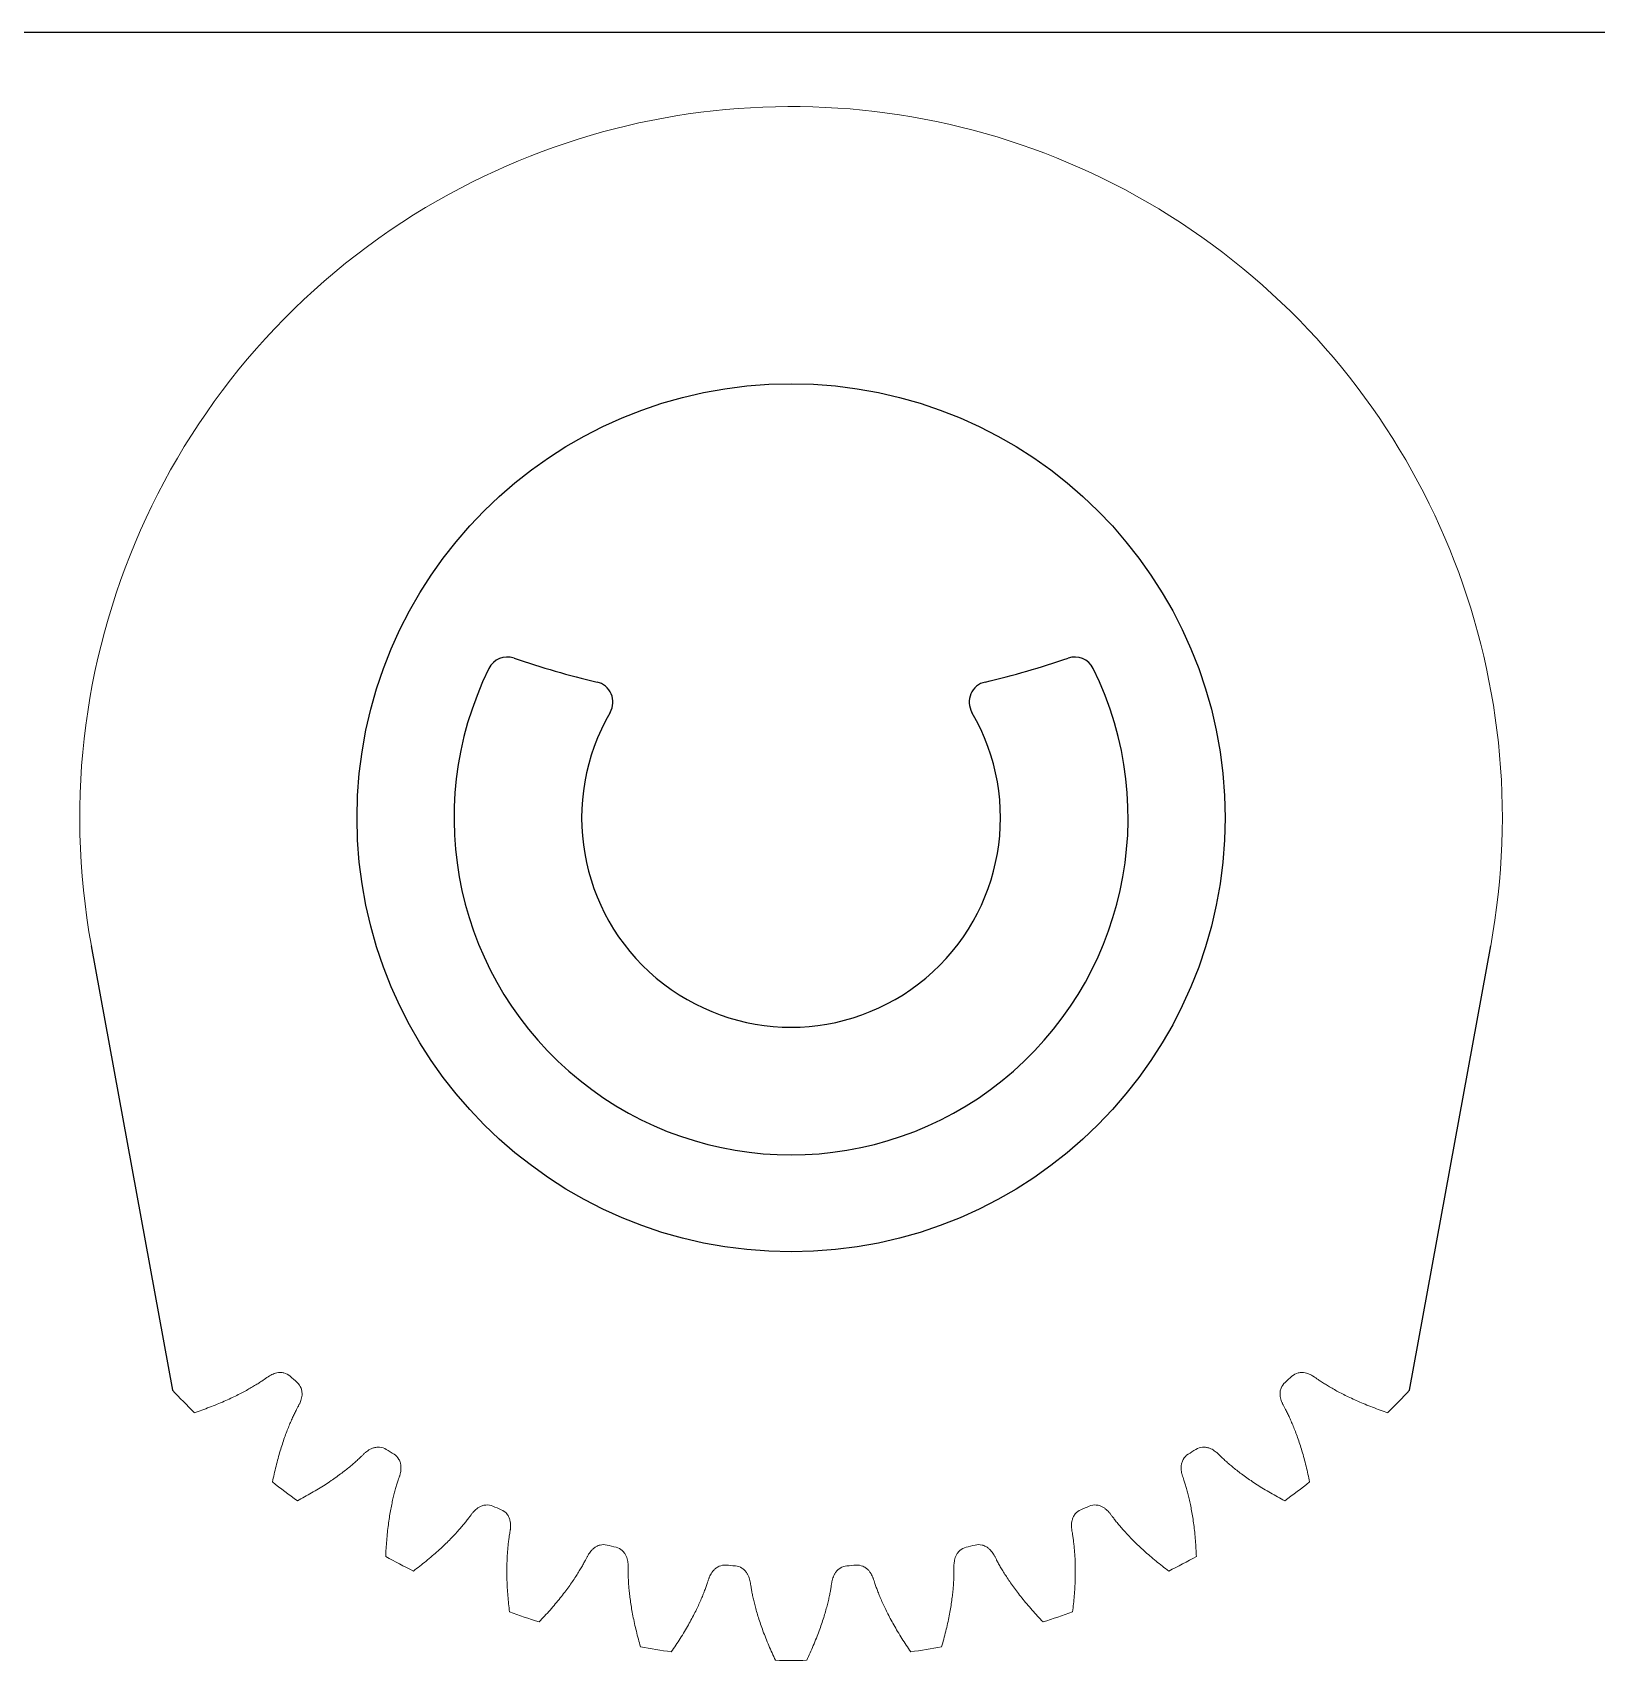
# Model space of a CAD drawing. Header units: inches. Extents: x -135.5 to -117.5, y -14 to -2.
# Drawn here: x -131.898 to -128.473, y -5.545 to -1.98 of the extents above; entities that cross this region are included whole.
import ezdxf

# ---------------------------------------------------------------- set-up
doc = ezdxf.new("R2010")
doc.units = ezdxf.units.IN
doc.header["$MEASUREMENT"] = 0
for name, color, linetype in [('Layer4', 6, 'Continuous'), ('Layer5', 3, 'Continuous'), ('Layer6', 2, 'Continuous')]:
    doc.layers.add(name, color=color, linetype=linetype)

msp = doc.modelspace()

# ---------------------------------------------------------------- linework, layer by layer
at = {"color": 7, "linetype": 'Continuous', "lineweight": 15}
for radius, start, end in [(1.5574, 349.6389, 119.7812), (1.5574, 119.7812, 190.3611), (1.845, 222.7857, 224.9066), (1.845, 222.7857, 224.9066), (1.6425, 228.1079, 228.8152), (1.6425, 228.1079, 228.8152), (1.6425, 228.1079, 228.8152), (1.6425, 228.1079, 228.8152), (1.6425, 311.1848, 311.8921), (1.6425, 311.1848, 311.8921), (1.845, 315.0934, 317.2143), (1.845, 315.0934, 317.2143), (1.6425, 237.3386, 238.046), (1.6425, 237.3386, 238.046), (1.6425, 301.954, 302.6614), (1.6425, 301.954, 302.6614), (1.845, 232.0165, 234.1373), (1.845, 232.0165, 234.1373), (1.845, 232.0165, 234.1373), (1.845, 232.0165, 234.1373), (1.845, 305.8627, 307.9835), (1.845, 305.8627, 307.9835), (1.6425, 246.5694, 247.2768), (1.6425, 246.5694, 247.2768), (1.6425, 292.7232, 293.4306), (1.6425, 292.7232, 293.4306), (1.6425, 255.8002, 256.5075), (1.6425, 255.8002, 256.5075), (1.6425, 283.4925, 284.1998), (1.6425, 283.4925, 284.1998), (1.845, 241.2473, 243.3681), (1.845, 241.2473, 243.3681), (1.6425, 265.0309, 265.7383), (1.6425, 265.0309, 265.7383), (1.6425, 274.2617, 274.9691), (1.6425, 274.2617, 274.9691), (1.845, 296.6319, 298.7527), (1.845, 296.6319, 298.7527), (1.845, 250.478, 252.5989), (1.845, 250.478, 252.5989), (1.845, 287.4011, 289.522), (1.845, 287.4011, 289.522), (1.845, 259.7088, 261.8296), (1.845, 259.7088, 261.8296), (1.845, 278.1704, 280.2912), (1.845, 278.1704, 280.2912), (1.845, 268.9396, 271.0604), (1.845, 268.9396, 271.0604)]:
    msp.add_arc((-130.2367, -3.6995), radius, start, end, dxfattribs=at)
for points, knots in [([(-131.3334, -4.9222), (-131.3373, -4.9188), (-131.3446, -4.915), (-131.355, -4.9139), (-131.3622, -4.9147), (-131.3682, -4.9164), (-131.3735, -4.9186), (-131.3776, -4.9207), (-131.3808, -4.9226), (-131.3831, -4.9242), (-131.3864, -4.9265), (-131.3914, -4.93), (-131.3984, -4.9347), (-131.4068, -4.9401), (-131.4162, -4.9458), (-131.4266, -4.9518), (-131.438, -4.958), (-131.4504, -4.9643), (-131.4638, -4.9708), (-131.4783, -4.9773), (-131.4938, -4.9838), (-131.5155, -4.9924), (-131.5322, -4.9983), (-131.5434, -5.002)], [0, 0, 0, 0, 0.065319, 0.1015914, 0.1312496, 0.1569439, 0.1807699, 0.2040979, 0.2158613, 0.2277962, 0.2399634, 0.266726, 0.305143, 0.3476854, 0.394353, 0.445146, 0.5000642, 0.5591077, 0.6222765, 0.6895706, 0.76099, 0.8365347, 0.986393, 0.986393, 0.986393, 0.986393]), ([(-131.3334, -4.9222), (-131.3373, -4.9188), (-131.3446, -4.915), (-131.355, -4.9139), (-131.3622, -4.9147), (-131.3682, -4.9164), (-131.3735, -4.9186), (-131.3776, -4.9207), (-131.3808, -4.9226), (-131.3831, -4.9242), (-131.3864, -4.9265), (-131.3914, -4.93), (-131.3984, -4.9347), (-131.4068, -4.9401), (-131.4162, -4.9458), (-131.4266, -4.9518), (-131.438, -4.958), (-131.4504, -4.9643), (-131.4638, -4.9708), (-131.4783, -4.9773), (-131.4938, -4.9838), (-131.5155, -4.9924), (-131.5322, -4.9983), (-131.5434, -5.002)], [0, 0, 0, 0, 0.065319, 0.1015914, 0.1312496, 0.1569439, 0.1807699, 0.2040979, 0.2158613, 0.2277962, 0.2399634, 0.266726, 0.305143, 0.3476854, 0.394353, 0.445146, 0.5000642, 0.5591077, 0.6222765, 0.6895706, 0.76099, 0.8365347, 0.986393, 0.986393, 0.986393, 0.986393]), ([(-128.9299, -5.002), (-128.9411, -4.9983), (-128.9578, -4.9924), (-128.9795, -4.9838), (-128.9951, -4.9773), (-129.0095, -4.9708), (-129.023, -4.9643), (-129.0353, -4.958), (-129.0467, -4.9518), (-129.0571, -4.9458), (-129.0665, -4.9401), (-129.075, -4.9347), (-129.082, -4.93), (-129.087, -4.9265), (-129.0902, -4.9242), (-129.0926, -4.9226), (-129.0958, -4.9207), (-129.0999, -4.9186), (-129.1052, -4.9164), (-129.1112, -4.9147), (-129.1184, -4.9139), (-129.1287, -4.915), (-129.1361, -4.9188), (-129.1399, -4.9222)], [0.013607, 0.013607, 0.013607, 0.013607, 0.1634653, 0.23901, 0.3104294, 0.3777235, 0.4408923, 0.4999358, 0.554854, 0.605647, 0.6523146, 0.694857, 0.733274, 0.7600366, 0.7722038, 0.7841387, 0.7959021, 0.8192301, 0.8430561, 0.8687504, 0.8984086, 0.934681, 1, 1, 1, 1]), ([(-131.3722, -5.1537), (-131.3698, -5.1422), (-131.366, -5.1249), (-131.3601, -5.1023), (-131.3555, -5.0861), (-131.3507, -5.071), (-131.346, -5.0569), (-131.3412, -5.0438), (-131.3364, -5.0317), (-131.3317, -5.0207), (-131.3272, -5.0107), (-131.3229, -5.0016), (-131.319, -4.9941), (-131.3161, -4.9888), (-131.3142, -4.9852), (-131.313, -4.9827), (-131.3115, -4.9793), (-131.3098, -4.975), (-131.3083, -4.9695), (-131.3073, -4.9633), (-131.3074, -4.956), (-131.3098, -4.9459), (-131.3145, -4.9391), (-131.3183, -4.9356)], [0.013607, 0.013607, 0.013607, 0.013607, 0.1634653, 0.23901, 0.3104294, 0.3777235, 0.4408923, 0.4999358, 0.554854, 0.605647, 0.6523146, 0.694857, 0.733274, 0.7600366, 0.7722038, 0.7841387, 0.7959021, 0.8192301, 0.8430561, 0.8687504, 0.8984086, 0.934681, 1, 1, 1, 1]), ([(-131.3722, -5.1537), (-131.3698, -5.1422), (-131.366, -5.1249), (-131.3601, -5.1023), (-131.3555, -5.0861), (-131.3507, -5.071), (-131.346, -5.0569), (-131.3412, -5.0438), (-131.3364, -5.0317), (-131.3317, -5.0207), (-131.3272, -5.0107), (-131.3229, -5.0016), (-131.319, -4.9941), (-131.3161, -4.9888), (-131.3142, -4.9852), (-131.313, -4.9827), (-131.3115, -4.9793), (-131.3098, -4.975), (-131.3083, -4.9695), (-131.3073, -4.9633), (-131.3074, -4.956), (-131.3098, -4.9459), (-131.3145, -4.9391), (-131.3183, -4.9356)], [0.013607, 0.013607, 0.013607, 0.013607, 0.1634653, 0.23901, 0.3104294, 0.3777235, 0.4408923, 0.4999358, 0.554854, 0.605647, 0.6523146, 0.694857, 0.733274, 0.7600366, 0.7722038, 0.7841387, 0.7959021, 0.8192301, 0.8430561, 0.8687504, 0.8984086, 0.934681, 1, 1, 1, 1]), ([(-131.3722, -5.1537), (-131.3698, -5.1422), (-131.366, -5.1249), (-131.3601, -5.1023), (-131.3555, -5.0861), (-131.3507, -5.071), (-131.346, -5.0569), (-131.3412, -5.0438), (-131.3364, -5.0317), (-131.3317, -5.0207), (-131.3272, -5.0107), (-131.3229, -5.0016), (-131.319, -4.9941), (-131.3161, -4.9888), (-131.3142, -4.9852), (-131.313, -4.9827), (-131.3115, -4.9793), (-131.3098, -4.975), (-131.3083, -4.9695), (-131.3073, -4.9633), (-131.3074, -4.956), (-131.3098, -4.9459), (-131.3145, -4.9391), (-131.3183, -4.9356)], [0.013607, 0.013607, 0.013607, 0.013607, 0.1634653, 0.23901, 0.3104294, 0.3777235, 0.4408923, 0.4999358, 0.554854, 0.605647, 0.6523146, 0.694857, 0.733274, 0.7600366, 0.7722038, 0.7841387, 0.7959021, 0.8192301, 0.8430561, 0.8687504, 0.8984086, 0.934681, 1, 1, 1, 1]), ([(-131.3722, -5.1537), (-131.3698, -5.1422), (-131.366, -5.1249), (-131.3601, -5.1023), (-131.3555, -5.0861), (-131.3507, -5.071), (-131.346, -5.0569), (-131.3412, -5.0438), (-131.3364, -5.0317), (-131.3317, -5.0207), (-131.3272, -5.0107), (-131.3229, -5.0016), (-131.319, -4.9941), (-131.3161, -4.9888), (-131.3142, -4.9852), (-131.313, -4.9827), (-131.3115, -4.9793), (-131.3098, -4.975), (-131.3083, -4.9695), (-131.3073, -4.9633), (-131.3074, -4.956), (-131.3098, -4.9459), (-131.3145, -4.9391), (-131.3183, -4.9356)], [0.013607, 0.013607, 0.013607, 0.013607, 0.1634653, 0.23901, 0.3104294, 0.3777235, 0.4408923, 0.4999358, 0.554854, 0.605647, 0.6523146, 0.694857, 0.733274, 0.7600366, 0.7722038, 0.7841387, 0.7959021, 0.8192301, 0.8430561, 0.8687504, 0.8984086, 0.934681, 1, 1, 1, 1]), ([(-129.1551, -4.9356), (-129.1589, -4.9391), (-129.1636, -4.9459), (-129.166, -4.956), (-129.166, -4.9633), (-129.1651, -4.9695), (-129.1636, -4.975), (-129.1619, -4.9793), (-129.1604, -4.9827), (-129.1592, -4.9852), (-129.1573, -4.9888), (-129.1544, -4.9941), (-129.1505, -5.0016), (-129.1462, -5.0107), (-129.1416, -5.0207), (-129.137, -5.0317), (-129.1322, -5.0438), (-129.1274, -5.0569), (-129.1226, -5.071), (-129.1179, -5.0861), (-129.1133, -5.1023), (-129.1074, -5.1249), (-129.1035, -5.1422), (-129.1012, -5.1537)], [0, 0, 0, 0, 0.065319, 0.1015914, 0.1312496, 0.1569439, 0.1807699, 0.2040979, 0.2158613, 0.2277962, 0.2399634, 0.266726, 0.305143, 0.3476854, 0.394353, 0.445146, 0.5000642, 0.5591077, 0.6222765, 0.6895706, 0.76099, 0.8365347, 0.986393, 0.986393, 0.986393, 0.986393]), ([(-131.1231, -5.0823), (-131.1275, -5.0796), (-131.1353, -5.077), (-131.1457, -5.0776), (-131.1527, -5.0795), (-131.1584, -5.0821), (-131.1632, -5.0851), (-131.1669, -5.0879), (-131.1698, -5.0903), (-131.1719, -5.0922), (-131.1747, -5.095), (-131.179, -5.0993), (-131.1852, -5.1051), (-131.1927, -5.1118), (-131.201, -5.1189), (-131.2103, -5.1265), (-131.2206, -5.1344), (-131.2318, -5.1426), (-131.244, -5.1511), (-131.2573, -5.1599), (-131.2715, -5.1689), (-131.2916, -5.1808), (-131.3071, -5.1893), (-131.3176, -5.1947)], [0, 0, 0, 0, 0.065319, 0.1015914, 0.1312496, 0.1569439, 0.1807699, 0.2040979, 0.2158613, 0.2277962, 0.2399634, 0.266726, 0.305143, 0.3476854, 0.394353, 0.445146, 0.5000642, 0.5591077, 0.6222765, 0.6895706, 0.76099, 0.8365347, 0.986393, 0.986393, 0.986393, 0.986393]), ([(-131.1231, -5.0823), (-131.1275, -5.0796), (-131.1353, -5.077), (-131.1457, -5.0776), (-131.1527, -5.0795), (-131.1584, -5.0821), (-131.1632, -5.0851), (-131.1669, -5.0879), (-131.1698, -5.0903), (-131.1719, -5.0922), (-131.1747, -5.095), (-131.179, -5.0993), (-131.1852, -5.1051), (-131.1927, -5.1118), (-131.201, -5.1189), (-131.2103, -5.1265), (-131.2206, -5.1344), (-131.2318, -5.1426), (-131.244, -5.1511), (-131.2573, -5.1599), (-131.2715, -5.1689), (-131.2916, -5.1808), (-131.3071, -5.1893), (-131.3176, -5.1947)], [0, 0, 0, 0, 0.065319, 0.1015914, 0.1312496, 0.1569439, 0.1807699, 0.2040979, 0.2158613, 0.2277962, 0.2399634, 0.266726, 0.305143, 0.3476854, 0.394353, 0.445146, 0.5000642, 0.5591077, 0.6222765, 0.6895706, 0.76099, 0.8365347, 0.986393, 0.986393, 0.986393, 0.986393]), ([(-131.1242, -5.317), (-131.1238, -5.3053), (-131.1227, -5.2876), (-131.1205, -5.2643), (-131.1186, -5.2476), (-131.1163, -5.2319), (-131.1139, -5.2172), (-131.1112, -5.2035), (-131.1085, -5.1909), (-131.1056, -5.1793), (-131.1028, -5.1686), (-131.0999, -5.159), (-131.0973, -5.1509), (-131.0953, -5.1452), (-131.094, -5.1414), (-131.0932, -5.1387), (-131.0923, -5.1352), (-131.0913, -5.1306), (-131.0907, -5.1249), (-131.0908, -5.1187), (-131.092, -5.1115), (-131.0959, -5.1019), (-131.1017, -5.0959), (-131.106, -5.0931)], [0.013607, 0.013607, 0.013607, 0.013607, 0.1634653, 0.23901, 0.3104294, 0.3777235, 0.4408923, 0.4999358, 0.554854, 0.605647, 0.6523146, 0.694857, 0.733274, 0.7600366, 0.7722038, 0.7841387, 0.7959021, 0.8192301, 0.8430561, 0.8687504, 0.8984086, 0.934681, 1, 1, 1, 1]), ([(-131.1242, -5.317), (-131.1238, -5.3053), (-131.1227, -5.2876), (-131.1205, -5.2643), (-131.1186, -5.2476), (-131.1163, -5.2319), (-131.1139, -5.2172), (-131.1112, -5.2035), (-131.1085, -5.1909), (-131.1056, -5.1793), (-131.1028, -5.1686), (-131.0999, -5.159), (-131.0973, -5.1509), (-131.0953, -5.1452), (-131.094, -5.1414), (-131.0932, -5.1387), (-131.0923, -5.1352), (-131.0913, -5.1306), (-131.0907, -5.1249), (-131.0908, -5.1187), (-131.092, -5.1115), (-131.0959, -5.1019), (-131.1017, -5.0959), (-131.106, -5.0931)], [0.013607, 0.013607, 0.013607, 0.013607, 0.1634653, 0.23901, 0.3104294, 0.3777235, 0.4408923, 0.4999358, 0.554854, 0.605647, 0.6523146, 0.694857, 0.733274, 0.7600366, 0.7722038, 0.7841387, 0.7959021, 0.8192301, 0.8430561, 0.8687504, 0.8984086, 0.934681, 1, 1, 1, 1]), ([(-129.3674, -5.0931), (-129.3717, -5.0959), (-129.3774, -5.1019), (-129.3814, -5.1115), (-129.3826, -5.1187), (-129.3827, -5.1249), (-129.3821, -5.1306), (-129.3811, -5.1352), (-129.3802, -5.1387), (-129.3794, -5.1414), (-129.3781, -5.1452), (-129.376, -5.1509), (-129.3735, -5.159), (-129.3706, -5.1686), (-129.3677, -5.1793), (-129.3649, -5.1909), (-129.3622, -5.2035), (-129.3595, -5.2172), (-129.357, -5.2319), (-129.3548, -5.2476), (-129.3528, -5.2643), (-129.3507, -5.2876), (-129.3496, -5.3053), (-129.3492, -5.317)], [0, 0, 0, 0, 0.065319, 0.1015914, 0.1312496, 0.1569439, 0.1807699, 0.2040979, 0.2158613, 0.2277962, 0.2399634, 0.266726, 0.305143, 0.3476854, 0.394353, 0.445146, 0.5000642, 0.5591077, 0.6222765, 0.6895706, 0.76099, 0.8365347, 0.986393, 0.986393, 0.986393, 0.986393]), ([(-129.1558, -5.1947), (-129.1663, -5.1893), (-129.1818, -5.1808), (-129.2018, -5.1689), (-129.2161, -5.1599), (-129.2293, -5.1511), (-129.2416, -5.1426), (-129.2528, -5.1344), (-129.263, -5.1265), (-129.2723, -5.1189), (-129.2807, -5.1118), (-129.2882, -5.1051), (-129.2943, -5.0993), (-129.2987, -5.095), (-129.3015, -5.0922), (-129.3036, -5.0903), (-129.3064, -5.0879), (-129.3101, -5.0851), (-129.315, -5.0821), (-129.3207, -5.0795), (-129.3277, -5.0776), (-129.3381, -5.077), (-129.3459, -5.0796), (-129.3503, -5.0823)], [0.013607, 0.013607, 0.013607, 0.013607, 0.1634653, 0.23901, 0.3104294, 0.3777235, 0.4408923, 0.4999358, 0.554854, 0.605647, 0.6523146, 0.694857, 0.733274, 0.7600366, 0.7722038, 0.7841387, 0.7959021, 0.8192301, 0.8430561, 0.8687504, 0.8984086, 0.934681, 1, 1, 1, 1]), ([(-130.8898, -5.2066), (-130.8945, -5.2046), (-130.9027, -5.2033), (-130.9129, -5.2055), (-130.9195, -5.2086), (-130.9246, -5.2121), (-130.929, -5.2158), (-130.9322, -5.2192), (-130.9346, -5.222), (-130.9363, -5.2242), (-130.9387, -5.2274), (-130.9423, -5.2323), (-130.9475, -5.239), (-130.9538, -5.2468), (-130.9609, -5.2552), (-130.9688, -5.2642), (-130.9777, -5.2736), (-130.9874, -5.2836), (-130.9981, -5.2939), (-131.0098, -5.3047), (-131.0224, -5.3158), (-131.0403, -5.3308), (-131.0543, -5.3417), (-131.0637, -5.3488)], [0, 0, 0, 0, 0.065319, 0.1015914, 0.1312496, 0.1569439, 0.1807699, 0.2040979, 0.2158613, 0.2277962, 0.2399634, 0.266726, 0.305143, 0.3476854, 0.394353, 0.445146, 0.5000642, 0.5591077, 0.6222765, 0.6895706, 0.76099, 0.8365347, 0.986393, 0.986393, 0.986393, 0.986393]), ([(-130.8898, -5.2066), (-130.8945, -5.2046), (-130.9027, -5.2033), (-130.9129, -5.2055), (-130.9195, -5.2086), (-130.9246, -5.2121), (-130.929, -5.2158), (-130.9322, -5.2192), (-130.9346, -5.222), (-130.9363, -5.2242), (-130.9387, -5.2274), (-130.9423, -5.2323), (-130.9475, -5.239), (-130.9538, -5.2468), (-130.9609, -5.2552), (-130.9688, -5.2642), (-130.9777, -5.2736), (-130.9874, -5.2836), (-130.9981, -5.2939), (-131.0098, -5.3047), (-131.0224, -5.3158), (-131.0403, -5.3308), (-131.0543, -5.3417), (-131.0637, -5.3488)], [0, 0, 0, 0, 0.065319, 0.1015914, 0.1312496, 0.1569439, 0.1807699, 0.2040979, 0.2158613, 0.2277962, 0.2399634, 0.266726, 0.305143, 0.3476854, 0.394353, 0.445146, 0.5000642, 0.5591077, 0.6222765, 0.6895706, 0.76099, 0.8365347, 0.986393, 0.986393, 0.986393, 0.986393]), ([(-129.4097, -5.3488), (-129.4191, -5.3417), (-129.4331, -5.3308), (-129.4509, -5.3158), (-129.4636, -5.3047), (-129.4752, -5.2939), (-129.4859, -5.2836), (-129.4957, -5.2736), (-129.5045, -5.2642), (-129.5125, -5.2552), (-129.5196, -5.2468), (-129.5259, -5.239), (-129.5311, -5.2323), (-129.5347, -5.2274), (-129.537, -5.2242), (-129.5388, -5.222), (-129.5412, -5.2192), (-129.5444, -5.2158), (-129.5487, -5.2121), (-129.5539, -5.2086), (-129.5605, -5.2055), (-129.5707, -5.2033), (-129.5788, -5.2046), (-129.5836, -5.2066)], [0.013607, 0.013607, 0.013607, 0.013607, 0.1634653, 0.23901, 0.3104294, 0.3777235, 0.4408923, 0.4999358, 0.554854, 0.605647, 0.6523146, 0.694857, 0.733274, 0.7600366, 0.7722038, 0.7841387, 0.7959021, 0.8192301, 0.8430561, 0.8687504, 0.8984086, 0.934681, 1, 1, 1, 1]), ([(-129.4097, -5.3488), (-129.4191, -5.3417), (-129.4331, -5.3308), (-129.4509, -5.3158), (-129.4636, -5.3047), (-129.4752, -5.2939), (-129.4859, -5.2836), (-129.4957, -5.2736), (-129.5045, -5.2642), (-129.5125, -5.2552), (-129.5196, -5.2468), (-129.5259, -5.239), (-129.5311, -5.2323), (-129.5347, -5.2274), (-129.537, -5.2242), (-129.5388, -5.222), (-129.5412, -5.2192), (-129.5444, -5.2158), (-129.5487, -5.2121), (-129.5539, -5.2086), (-129.5605, -5.2055), (-129.5707, -5.2033), (-129.5788, -5.2046), (-129.5836, -5.2066)], [0.013607, 0.013607, 0.013607, 0.013607, 0.1634653, 0.23901, 0.3104294, 0.3777235, 0.4408923, 0.4999358, 0.554854, 0.605647, 0.6523146, 0.694857, 0.733274, 0.7600366, 0.7722038, 0.7841387, 0.7959021, 0.8192301, 0.8430561, 0.8687504, 0.8984086, 0.934681, 1, 1, 1, 1]), ([(-130.8532, -5.4384), (-130.8547, -5.4268), (-130.8565, -5.4091), (-130.8581, -5.3859), (-130.8588, -5.369), (-130.8591, -5.3532), (-130.859, -5.3383), (-130.8586, -5.3244), (-130.8579, -5.3114), (-130.857, -5.2995), (-130.8559, -5.2885), (-130.8546, -5.2786), (-130.8534, -5.2702), (-130.8523, -5.2642), (-130.8516, -5.2603), (-130.8512, -5.2575), (-130.8509, -5.2538), (-130.8507, -5.2492), (-130.851, -5.2434), (-130.852, -5.2373), (-130.8544, -5.2304), (-130.8598, -5.2215), (-130.8665, -5.2166), (-130.8712, -5.2145)], [0.013607, 0.013607, 0.013607, 0.013607, 0.1634653, 0.23901, 0.3104294, 0.3777235, 0.4408923, 0.4999358, 0.554854, 0.605647, 0.6523146, 0.694857, 0.733274, 0.7600366, 0.7722038, 0.7841387, 0.7959021, 0.8192301, 0.8430561, 0.8687504, 0.8984086, 0.934681, 1, 1, 1, 1]), ([(-130.8532, -5.4384), (-130.8547, -5.4268), (-130.8565, -5.4091), (-130.8581, -5.3859), (-130.8588, -5.369), (-130.8591, -5.3532), (-130.859, -5.3383), (-130.8586, -5.3244), (-130.8579, -5.3114), (-130.857, -5.2995), (-130.8559, -5.2885), (-130.8546, -5.2786), (-130.8534, -5.2702), (-130.8523, -5.2642), (-130.8516, -5.2603), (-130.8512, -5.2575), (-130.8509, -5.2538), (-130.8507, -5.2492), (-130.851, -5.2434), (-130.852, -5.2373), (-130.8544, -5.2304), (-130.8598, -5.2215), (-130.8665, -5.2166), (-130.8712, -5.2145)], [0.013607, 0.013607, 0.013607, 0.013607, 0.1634653, 0.23901, 0.3104294, 0.3777235, 0.4408923, 0.4999358, 0.554854, 0.605647, 0.6523146, 0.694857, 0.733274, 0.7600366, 0.7722038, 0.7841387, 0.7959021, 0.8192301, 0.8430561, 0.8687504, 0.8984086, 0.934681, 1, 1, 1, 1]), ([(-129.6022, -5.2145), (-129.6069, -5.2166), (-129.6135, -5.2215), (-129.619, -5.2304), (-129.6213, -5.2373), (-129.6224, -5.2434), (-129.6227, -5.2492), (-129.6225, -5.2538), (-129.6221, -5.2575), (-129.6218, -5.2603), (-129.6211, -5.2642), (-129.62, -5.2702), (-129.6188, -5.2786), (-129.6175, -5.2885), (-129.6164, -5.2995), (-129.6154, -5.3114), (-129.6147, -5.3244), (-129.6143, -5.3383), (-129.6143, -5.3532), (-129.6146, -5.369), (-129.6153, -5.3859), (-129.6169, -5.4091), (-129.6187, -5.4268), (-129.6201, -5.4384)], [0, 0, 0, 0, 0.065319, 0.1015914, 0.1312496, 0.1569439, 0.1807699, 0.2040979, 0.2158613, 0.2277962, 0.2399634, 0.266726, 0.305143, 0.3476854, 0.394353, 0.445146, 0.5000642, 0.5591077, 0.6222765, 0.6895706, 0.76099, 0.8365347, 0.986393, 0.986393, 0.986393, 0.986393]), ([(-129.6022, -5.2145), (-129.6069, -5.2166), (-129.6135, -5.2215), (-129.619, -5.2304), (-129.6213, -5.2373), (-129.6224, -5.2434), (-129.6227, -5.2492), (-129.6225, -5.2538), (-129.6221, -5.2575), (-129.6218, -5.2603), (-129.6211, -5.2642), (-129.62, -5.2702), (-129.6188, -5.2786), (-129.6175, -5.2885), (-129.6164, -5.2995), (-129.6154, -5.3114), (-129.6147, -5.3244), (-129.6143, -5.3383), (-129.6143, -5.3532), (-129.6146, -5.369), (-129.6153, -5.3859), (-129.6169, -5.4091), (-129.6187, -5.4268), (-129.6201, -5.4384)], [0, 0, 0, 0, 0.065319, 0.1015914, 0.1312496, 0.1569439, 0.1807699, 0.2040979, 0.2158613, 0.2277962, 0.2399634, 0.266726, 0.305143, 0.3476854, 0.394353, 0.445146, 0.5000642, 0.5591077, 0.6222765, 0.6895706, 0.76099, 0.8365347, 0.986393, 0.986393, 0.986393, 0.986393]), ([(-130.6396, -5.2918), (-130.6446, -5.2907), (-130.6529, -5.2906), (-130.6626, -5.2945), (-130.6686, -5.2986), (-130.6731, -5.3028), (-130.6768, -5.3072), (-130.6794, -5.3111), (-130.6813, -5.3142), (-130.6827, -5.3167), (-130.6845, -5.3202), (-130.6873, -5.3257), (-130.6913, -5.3331), (-130.6963, -5.3418), (-130.7019, -5.3512), (-130.7084, -5.3614), (-130.7156, -5.3721), (-130.7236, -5.3835), (-130.7325, -5.3954), (-130.7423, -5.4079), (-130.753, -5.4209), (-130.7682, -5.4386), (-130.7803, -5.4516), (-130.7885, -5.4601)], [0, 0, 0, 0, 0.065319, 0.1015914, 0.1312496, 0.1569439, 0.1807699, 0.2040979, 0.2158613, 0.2277962, 0.2399634, 0.266726, 0.305143, 0.3476854, 0.394353, 0.445146, 0.5000642, 0.5591077, 0.6222765, 0.6895706, 0.76099, 0.8365347, 0.986393, 0.986393, 0.986393, 0.986393]), ([(-130.6396, -5.2918), (-130.6446, -5.2907), (-130.6529, -5.2906), (-130.6626, -5.2945), (-130.6686, -5.2986), (-130.6731, -5.3028), (-130.6768, -5.3072), (-130.6794, -5.3111), (-130.6813, -5.3142), (-130.6827, -5.3167), (-130.6845, -5.3202), (-130.6873, -5.3257), (-130.6913, -5.3331), (-130.6963, -5.3418), (-130.7019, -5.3512), (-130.7084, -5.3614), (-130.7156, -5.3721), (-130.7236, -5.3835), (-130.7325, -5.3954), (-130.7423, -5.4079), (-130.753, -5.4209), (-130.7682, -5.4386), (-130.7803, -5.4516), (-130.7885, -5.4601)], [0, 0, 0, 0, 0.065319, 0.1015914, 0.1312496, 0.1569439, 0.1807699, 0.2040979, 0.2158613, 0.2277962, 0.2399634, 0.266726, 0.305143, 0.3476854, 0.394353, 0.445146, 0.5000642, 0.5591077, 0.6222765, 0.6895706, 0.76099, 0.8365347, 0.986393, 0.986393, 0.986393, 0.986393]), ([(-130.5663, -5.5148), (-130.5696, -5.5035), (-130.5742, -5.4864), (-130.5795, -5.4637), (-130.5829, -5.4472), (-130.5858, -5.4316), (-130.5881, -5.4169), (-130.5899, -5.4031), (-130.5913, -5.3902), (-130.5923, -5.3783), (-130.593, -5.3673), (-130.5933, -5.3573), (-130.5934, -5.3488), (-130.5933, -5.3427), (-130.5933, -5.3387), (-130.5934, -5.3359), (-130.5936, -5.3322), (-130.5942, -5.3276), (-130.5954, -5.322), (-130.5974, -5.3161), (-130.6008, -5.3097), (-130.6076, -5.3018), (-130.6149, -5.298), (-130.6199, -5.2967)], [0.013607, 0.013607, 0.013607, 0.013607, 0.1634653, 0.23901, 0.3104294, 0.3777235, 0.4408923, 0.4999358, 0.554854, 0.605647, 0.6523146, 0.694857, 0.733274, 0.7600366, 0.7722038, 0.7841387, 0.7959021, 0.8192301, 0.8430561, 0.8687504, 0.8984086, 0.934681, 1, 1, 1, 1]), ([(-130.5663, -5.5148), (-130.5696, -5.5035), (-130.5742, -5.4864), (-130.5795, -5.4637), (-130.5829, -5.4472), (-130.5858, -5.4316), (-130.5881, -5.4169), (-130.5899, -5.4031), (-130.5913, -5.3902), (-130.5923, -5.3783), (-130.593, -5.3673), (-130.5933, -5.3573), (-130.5934, -5.3488), (-130.5933, -5.3427), (-130.5933, -5.3387), (-130.5934, -5.3359), (-130.5936, -5.3322), (-130.5942, -5.3276), (-130.5954, -5.322), (-130.5974, -5.3161), (-130.6008, -5.3097), (-130.6076, -5.3018), (-130.6149, -5.298), (-130.6199, -5.2967)], [0.013607, 0.013607, 0.013607, 0.013607, 0.1634653, 0.23901, 0.3104294, 0.3777235, 0.4408923, 0.4999358, 0.554854, 0.605647, 0.6523146, 0.694857, 0.733274, 0.7600366, 0.7722038, 0.7841387, 0.7959021, 0.8192301, 0.8430561, 0.8687504, 0.8984086, 0.934681, 1, 1, 1, 1]), ([(-129.8535, -5.2967), (-129.8584, -5.298), (-129.8658, -5.3018), (-129.8726, -5.3097), (-129.876, -5.3161), (-129.878, -5.322), (-129.8792, -5.3276), (-129.8798, -5.3322), (-129.88, -5.3359), (-129.8801, -5.3387), (-129.88, -5.3427), (-129.88, -5.3488), (-129.8801, -5.3573), (-129.8804, -5.3673), (-129.8811, -5.3783), (-129.882, -5.3902), (-129.8834, -5.4031), (-129.8853, -5.4169), (-129.8876, -5.4316), (-129.8904, -5.4472), (-129.8938, -5.4637), (-129.8991, -5.4864), (-129.9038, -5.5035), (-129.9071, -5.5148)], [0, 0, 0, 0, 0.065319, 0.1015914, 0.1312496, 0.1569439, 0.1807699, 0.2040979, 0.2158613, 0.2277962, 0.2399634, 0.266726, 0.305143, 0.3476854, 0.394353, 0.445146, 0.5000642, 0.5591077, 0.6222765, 0.6895706, 0.76099, 0.8365347, 0.986393, 0.986393, 0.986393, 0.986393]), ([(-129.8535, -5.2967), (-129.8584, -5.298), (-129.8658, -5.3018), (-129.8726, -5.3097), (-129.876, -5.3161), (-129.878, -5.322), (-129.8792, -5.3276), (-129.8798, -5.3322), (-129.88, -5.3359), (-129.8801, -5.3387), (-129.88, -5.3427), (-129.88, -5.3488), (-129.8801, -5.3573), (-129.8804, -5.3673), (-129.8811, -5.3783), (-129.882, -5.3902), (-129.8834, -5.4031), (-129.8853, -5.4169), (-129.8876, -5.4316), (-129.8904, -5.4472), (-129.8938, -5.4637), (-129.8991, -5.4864), (-129.9038, -5.5035), (-129.9071, -5.5148)], [0, 0, 0, 0, 0.065319, 0.1015914, 0.1312496, 0.1569439, 0.1807699, 0.2040979, 0.2158613, 0.2277962, 0.2399634, 0.266726, 0.305143, 0.3476854, 0.394353, 0.445146, 0.5000642, 0.5591077, 0.6222765, 0.6895706, 0.76099, 0.8365347, 0.986393, 0.986393, 0.986393, 0.986393]), ([(-129.6849, -5.4601), (-129.6931, -5.4516), (-129.7052, -5.4386), (-129.7204, -5.4209), (-129.7311, -5.4079), (-129.7409, -5.3954), (-129.7498, -5.3835), (-129.7578, -5.3721), (-129.765, -5.3614), (-129.7714, -5.3512), (-129.7771, -5.3418), (-129.7821, -5.3331), (-129.7861, -5.3257), (-129.7888, -5.3202), (-129.7907, -5.3167), (-129.7921, -5.3142), (-129.794, -5.3111), (-129.7966, -5.3072), (-129.8003, -5.3028), (-129.8048, -5.2986), (-129.8108, -5.2945), (-129.8205, -5.2906), (-129.8288, -5.2907), (-129.8338, -5.2918)], [0.013607, 0.013607, 0.013607, 0.013607, 0.1634653, 0.23901, 0.3104294, 0.3777235, 0.4408923, 0.4999358, 0.554854, 0.605647, 0.6523146, 0.694857, 0.733274, 0.7600366, 0.7722038, 0.7841387, 0.7959021, 0.8192301, 0.8430561, 0.8687504, 0.8984086, 0.934681, 1, 1, 1, 1]), ([(-129.6849, -5.4601), (-129.6931, -5.4516), (-129.7052, -5.4386), (-129.7204, -5.4209), (-129.7311, -5.4079), (-129.7409, -5.3954), (-129.7498, -5.3835), (-129.7578, -5.3721), (-129.765, -5.3614), (-129.7714, -5.3512), (-129.7771, -5.3418), (-129.7821, -5.3331), (-129.7861, -5.3257), (-129.7888, -5.3202), (-129.7907, -5.3167), (-129.7921, -5.3142), (-129.794, -5.3111), (-129.7966, -5.3072), (-129.8003, -5.3028), (-129.8048, -5.2986), (-129.8108, -5.2945), (-129.8205, -5.2906), (-129.8288, -5.2907), (-129.8338, -5.2918)], [0.013607, 0.013607, 0.013607, 0.013607, 0.1634653, 0.23901, 0.3104294, 0.3777235, 0.4408923, 0.4999358, 0.554854, 0.605647, 0.6523146, 0.694857, 0.733274, 0.7600366, 0.7722038, 0.7841387, 0.7959021, 0.8192301, 0.8430561, 0.8687504, 0.8984086, 0.934681, 1, 1, 1, 1]), ([(-130.379, -5.3358), (-130.3841, -5.3355), (-130.3922, -5.3368), (-130.4012, -5.3422), (-130.4065, -5.3471), (-130.4103, -5.3521), (-130.4132, -5.357), (-130.4152, -5.3612), (-130.4165, -5.3646), (-130.4175, -5.3673), (-130.4187, -5.3711), (-130.4206, -5.3769), (-130.4234, -5.3849), (-130.4269, -5.3943), (-130.431, -5.4045), (-130.4357, -5.4155), (-130.4411, -5.4273), (-130.4472, -5.4398), (-130.454, -5.453), (-130.4617, -5.4669), (-130.4701, -5.4815), (-130.4824, -5.5014), (-130.4922, -5.5161), (-130.4989, -5.5258)], [0, 0, 0, 0, 0.065319, 0.1015914, 0.1312496, 0.1569439, 0.1807699, 0.2040979, 0.2158613, 0.2277962, 0.2399634, 0.266726, 0.305143, 0.3476854, 0.394353, 0.445146, 0.5000642, 0.5591077, 0.6222765, 0.6895706, 0.76099, 0.8365347, 0.986393, 0.986393, 0.986393, 0.986393]), ([(-130.379, -5.3358), (-130.3841, -5.3355), (-130.3922, -5.3368), (-130.4012, -5.3422), (-130.4065, -5.3471), (-130.4103, -5.3521), (-130.4132, -5.357), (-130.4152, -5.3612), (-130.4165, -5.3646), (-130.4175, -5.3673), (-130.4187, -5.3711), (-130.4206, -5.3769), (-130.4234, -5.3849), (-130.4269, -5.3943), (-130.431, -5.4045), (-130.4357, -5.4155), (-130.4411, -5.4273), (-130.4472, -5.4398), (-130.454, -5.453), (-130.4617, -5.4669), (-130.4701, -5.4815), (-130.4824, -5.5014), (-130.4922, -5.5161), (-130.4989, -5.5258)], [0, 0, 0, 0, 0.065319, 0.1015914, 0.1312496, 0.1569439, 0.1807699, 0.2040979, 0.2158613, 0.2277962, 0.2399634, 0.266726, 0.305143, 0.3476854, 0.394353, 0.445146, 0.5000642, 0.5591077, 0.6222765, 0.6895706, 0.76099, 0.8365347, 0.986393, 0.986393, 0.986393, 0.986393]), ([(-130.2708, -5.5442), (-130.2759, -5.5336), (-130.2832, -5.5174), (-130.2921, -5.4958), (-130.2981, -5.4801), (-130.3034, -5.4652), (-130.3081, -5.451), (-130.3121, -5.4377), (-130.3155, -5.4252), (-130.3184, -5.4136), (-130.3208, -5.4028), (-130.3228, -5.393), (-130.3242, -5.3847), (-130.3251, -5.3786), (-130.3257, -5.3747), (-130.3263, -5.3719), (-130.3271, -5.3683), (-130.3284, -5.3639), (-130.3305, -5.3585), (-130.3334, -5.353), (-130.3378, -5.3473), (-130.3458, -5.3406), (-130.3536, -5.3379), (-130.3587, -5.3375)], [0.013607, 0.013607, 0.013607, 0.013607, 0.1634653, 0.23901, 0.3104294, 0.3777235, 0.4408923, 0.4999358, 0.554854, 0.605647, 0.6523146, 0.694857, 0.733274, 0.7600366, 0.7722038, 0.7841387, 0.7959021, 0.8192301, 0.8430561, 0.8687504, 0.8984086, 0.934681, 1, 1, 1, 1]), ([(-130.2708, -5.5442), (-130.2759, -5.5336), (-130.2832, -5.5174), (-130.2921, -5.4958), (-130.2981, -5.4801), (-130.3034, -5.4652), (-130.3081, -5.451), (-130.3121, -5.4377), (-130.3155, -5.4252), (-130.3184, -5.4136), (-130.3208, -5.4028), (-130.3228, -5.393), (-130.3242, -5.3847), (-130.3251, -5.3786), (-130.3257, -5.3747), (-130.3263, -5.3719), (-130.3271, -5.3683), (-130.3284, -5.3639), (-130.3305, -5.3585), (-130.3334, -5.353), (-130.3378, -5.3473), (-130.3458, -5.3406), (-130.3536, -5.3379), (-130.3587, -5.3375)], [0.013607, 0.013607, 0.013607, 0.013607, 0.1634653, 0.23901, 0.3104294, 0.3777235, 0.4408923, 0.4999358, 0.554854, 0.605647, 0.6523146, 0.694857, 0.733274, 0.7600366, 0.7722038, 0.7841387, 0.7959021, 0.8192301, 0.8430561, 0.8687504, 0.8984086, 0.934681, 1, 1, 1, 1]), ([(-130.1146, -5.3375), (-130.1197, -5.3379), (-130.1276, -5.3406), (-130.1356, -5.3473), (-130.14, -5.353), (-130.1429, -5.3585), (-130.145, -5.3639), (-130.1463, -5.3683), (-130.1471, -5.3719), (-130.1476, -5.3747), (-130.1483, -5.3786), (-130.1491, -5.3847), (-130.1506, -5.393), (-130.1525, -5.4028), (-130.1549, -5.4136), (-130.1578, -5.4252), (-130.1613, -5.4377), (-130.1653, -5.451), (-130.1699, -5.4652), (-130.1753, -5.4801), (-130.1813, -5.4958), (-130.1901, -5.5174), (-130.1975, -5.5336), (-130.2025, -5.5442)], [0, 0, 0, 0, 0.065319, 0.1015914, 0.1312496, 0.1569439, 0.1807699, 0.2040979, 0.2158613, 0.2277962, 0.2399634, 0.266726, 0.305143, 0.3476854, 0.394353, 0.445146, 0.5000642, 0.5591077, 0.6222765, 0.6895706, 0.76099, 0.8365347, 0.986393, 0.986393, 0.986393, 0.986393]), ([(-130.1146, -5.3375), (-130.1197, -5.3379), (-130.1276, -5.3406), (-130.1356, -5.3473), (-130.14, -5.353), (-130.1429, -5.3585), (-130.145, -5.3639), (-130.1463, -5.3683), (-130.1471, -5.3719), (-130.1476, -5.3747), (-130.1483, -5.3786), (-130.1491, -5.3847), (-130.1506, -5.393), (-130.1525, -5.4028), (-130.1549, -5.4136), (-130.1578, -5.4252), (-130.1613, -5.4377), (-130.1653, -5.451), (-130.1699, -5.4652), (-130.1753, -5.4801), (-130.1813, -5.4958), (-130.1901, -5.5174), (-130.1975, -5.5336), (-130.2025, -5.5442)], [0, 0, 0, 0, 0.065319, 0.1015914, 0.1312496, 0.1569439, 0.1807699, 0.2040979, 0.2158613, 0.2277962, 0.2399634, 0.266726, 0.305143, 0.3476854, 0.394353, 0.445146, 0.5000642, 0.5591077, 0.6222765, 0.6895706, 0.76099, 0.8365347, 0.986393, 0.986393, 0.986393, 0.986393]), ([(-129.9745, -5.5258), (-129.9812, -5.5161), (-129.991, -5.5014), (-130.0032, -5.4815), (-130.0117, -5.4669), (-130.0193, -5.453), (-130.0262, -5.4398), (-130.0323, -5.4273), (-130.0377, -5.4155), (-130.0424, -5.4045), (-130.0465, -5.3943), (-130.05, -5.3849), (-130.0528, -5.3769), (-130.0546, -5.3711), (-130.0559, -5.3673), (-130.0568, -5.3646), (-130.0582, -5.3612), (-130.0602, -5.357), (-130.0631, -5.3521), (-130.0669, -5.3471), (-130.0722, -5.3422), (-130.0811, -5.3368), (-130.0893, -5.3355), (-130.0944, -5.3358)], [0.013607, 0.013607, 0.013607, 0.013607, 0.1634653, 0.23901, 0.3104294, 0.3777235, 0.4408923, 0.4999358, 0.554854, 0.605647, 0.6523146, 0.694857, 0.733274, 0.7600366, 0.7722038, 0.7841387, 0.7959021, 0.8192301, 0.8430561, 0.8687504, 0.8984086, 0.934681, 1, 1, 1, 1]), ([(-129.9745, -5.5258), (-129.9812, -5.5161), (-129.991, -5.5014), (-130.0032, -5.4815), (-130.0117, -5.4669), (-130.0193, -5.453), (-130.0262, -5.4398), (-130.0323, -5.4273), (-130.0377, -5.4155), (-130.0424, -5.4045), (-130.0465, -5.3943), (-130.05, -5.3849), (-130.0528, -5.3769), (-130.0546, -5.3711), (-130.0559, -5.3673), (-130.0568, -5.3646), (-130.0582, -5.3612), (-130.0602, -5.357), (-130.0631, -5.3521), (-130.0669, -5.3471), (-130.0722, -5.3422), (-130.0811, -5.3368), (-130.0893, -5.3355), (-130.0944, -5.3358)], [0.013607, 0.013607, 0.013607, 0.013607, 0.1634653, 0.23901, 0.3104294, 0.3777235, 0.4408923, 0.4999358, 0.554854, 0.605647, 0.6523146, 0.694857, 0.733274, 0.7600366, 0.7722038, 0.7841387, 0.7959021, 0.8192301, 0.8430561, 0.8687504, 0.8984086, 0.934681, 1, 1, 1, 1])]:
    msp.add_open_spline(points, degree=3, knots=knots, dxfattribs=at)
at = {"layer": 'Defpoints'}
for p, q in [((-131.5907, -4.9527), (-131.7687, -3.9796)), ((-128.8826, -4.9527), (-128.7047, -3.9796)), ((-128.8826, -4.9527), (-128.7047, -3.9796))]:
    msp.add_line(p, q, dxfattribs=at)
at = {"layer": 'Layer4'}
msp.add_circle((-130.2367, -3.6995), 0.9504, dxfattribs=at)
at = {"layer": 'Layer5'}
for centre, radius, start, end in [((-130.8579, -3.3924), 0.045, 71.0325, 153.6955), ((-130.2367, -1.5849), 1.8663, 251.0325, 256.8439), ((-130.2367, -1.5849), 1.8663, 283.1561, 288.9675), ((-129.6154, -3.3924), 0.045, 26.3045, 108.9675), ((-130.2367, -3.6995), 0.738, 153.6955, 26.3045), ((-130.6717, -3.446), 0.045, 329.7713, 76.8439), ((-129.8017, -3.446), 0.045, 103.1561, 210.2287), ((-130.2367, -3.6995), 0.4585, 149.7713, 30.2287)]:
    msp.add_arc(centre, radius, start, end, dxfattribs=at)
at = {"layer": 'Layer6'}
msp.add_line((-117.4693, -1.9802), (-135.4693, -1.9802), dxfattribs=at)

doc.saveas('drawing.dxf')
